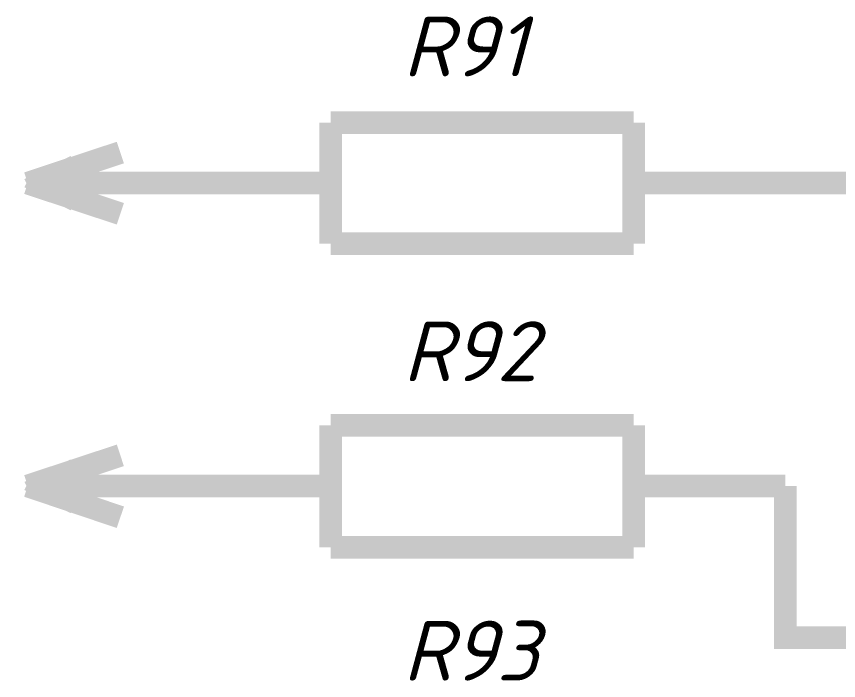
# Model space of a CAD drawing. Header units: inches. Extents: x 0 to 841, y 0 to 594.
# Drawn here: x 672.12 to 699.25, y 408.58 to 430.5 of the extents above; entities that cross this region are included whole.
import ezdxf

# ---------------------------------------------------------------- set-up
doc = ezdxf.new("R2010")
doc.units = ezdxf.units.IN
doc.layers.add('Sheet', color=255, linetype='Continuous')
doc.styles.get("Standard").update_dxf_attribs({"font": 'isocpeui.ttf'})

msp = doc.modelspace()

# ---------------------------------------------------------------- linework, layer by layer
at = {"layer": 'Sheet'}
for points in [[(692.487, 426.994, 0.749, 0.749, 0), (682.493, 426.994, 0.749, 0.749, 0)], [(682.493, 426.994, 0.749, 0.749, 0), (682.493, 422.996, 0.749, 0.749, 0)], [(692.487, 422.996, 0.749, 0.749, 0), (692.487, 426.994, 0.749, 0.749, 0)], [(672.499, 424.995, 0.749, 0.749, 0), (675.553, 426.005, 0.749, 0.749, 0)], [(672.454, 424.995, 0.3, 0.3, 0), (673.981, 425.758, 0.3, 0.3, 0)], [(674.992, 424.995, 0.749, 0.749, 0), (672.499, 424.995, 0.749, 0.749, 0)], [(675.553, 423.984, 0.749, 0.749, 0), (672.499, 424.995, 0.749, 0.749, 0)], [(674.992, 424.995, 0.749, 0.749, 0), (677.485, 424.995, 0.749, 0.749, 0)], [(682.493, 424.995, 0.749, 0.749, 0), (677.485, 424.995, 0.749, 0.749, 0)], [(692.487, 424.995, 0.749, 0.749, 0), (697.495, 424.995, 0.749, 0.749, 0)], [(702.503, 414.978, 0.749, 0.749, 0), (702.503, 414.978, 0.749, 0.749, 0), (702.503, 424.995, 0.749, 0.749, 0), (697.495, 424.995, 0.749, 0.749, 0)], [(672.454, 424.995, 0.3, 0.3, 0), (673.981, 424.231, 0.3, 0.3, 0)], [(674.992, 424.995, 0.3, 0.3, 0), (672.454, 424.995, 0.3, 0.3, 0)], [(682.493, 424.995, 0.3, 0.3, 0), (677.485, 424.995, 0.3, 0.3, 0)], [(692.487, 424.995, 0.3, 0.3, 0), (697.495, 424.995, 0.3, 0.3, 0)], [(682.493, 422.996, 0.749, 0.749, 0), (692.487, 422.996, 0.749, 0.749, 0)], [(692.487, 416.999, 0.749, 0.749, 0), (682.493, 416.999, 0.749, 0.749, 0)], [(682.493, 416.999, 0.749, 0.749, 0), (682.493, 412.979, 0.749, 0.749, 0)], [(692.487, 412.979, 0.749, 0.749, 0), (692.487, 416.999, 0.749, 0.749, 0)], [(672.499, 415, 0.749, 0.749, 0), (675.553, 416.011, 0.749, 0.749, 0)], [(672.454, 415, 0.3, 0.3, 0), (673.981, 415.742, 0.3, 0.3, 0)], [(674.992, 415, 0.749, 0.749, 0), (672.499, 415, 0.749, 0.749, 0)], [(675.553, 413.967, 0.749, 0.749, 0), (672.499, 415, 0.749, 0.749, 0)], [(674.992, 415, 0.749, 0.749, 0), (677.485, 415, 0.749, 0.749, 0)], [(682.493, 415, 0.749, 0.749, 0), (677.485, 415, 0.749, 0.749, 0)], [(692.487, 415, 0.749, 0.749, 0), (697.495, 415, 0.749, 0.749, 0)], [(702.503, 409.992, 0.749, 0.749, 0), (697.495, 409.992, 0.749, 0.749, 0), (697.495, 415, 0.749, 0.749, 0)], [(672.454, 415, 0.3, 0.3, 0), (673.981, 414.237, 0.3, 0.3, 0)], [(674.992, 415, 0.3, 0.3, 0), (672.454, 415, 0.3, 0.3, 0)], [(682.493, 415, 0.3, 0.3, 0), (677.485, 415, 0.3, 0.3, 0)], [(692.487, 415, 0.3, 0.3, 0), (697.495, 415, 0.3, 0.3, 0)], [(682.493, 412.979, 0.749, 0.749, 0), (692.487, 412.979, 0.749, 0.749, 0)]]:
    msp.add_lwpolyline(points, format="xyseb", dxfattribs=at)

# ---------------------------------------------------------------- texts
for s, p in [('R91', (684.873, 428.521)), ('R92', (684.873, 418.459)), ('R93', (684.873, 408.577))]:
    msp.add_text(s, height=1.9764, dxfattribs=at).set_placement(p)

doc.saveas('drawing.dxf')
